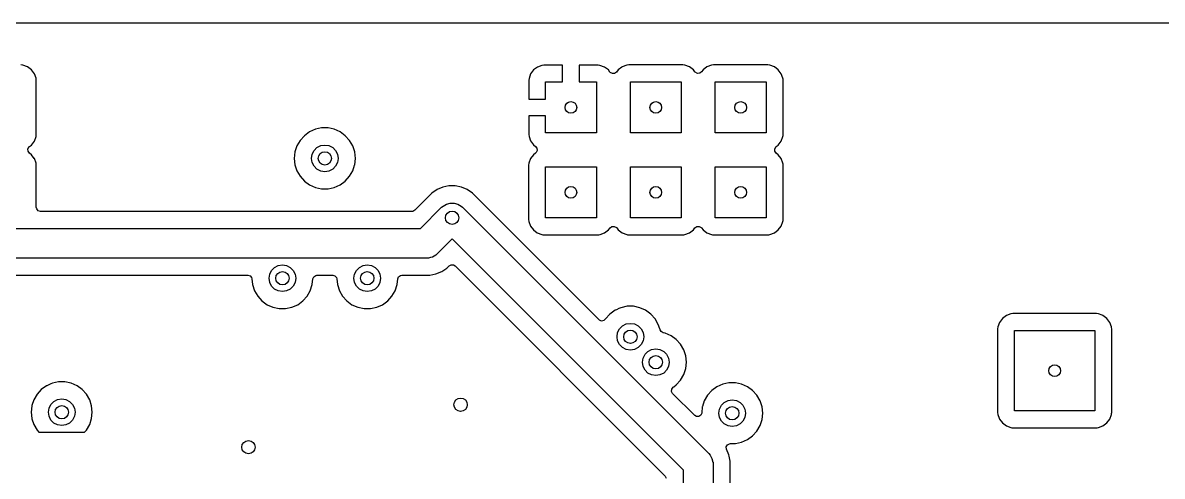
# Model space of a CAD drawing. Extents: x -2.18 to 1.8, y 0.44 to 2.81.
# Drawn here: x -0.276 to 1.067, y 2.281 to 2.815 of the extents above; entities that cross this region are included whole.
import ezdxf

# ---------------------------------------------------------------- set-up
doc = ezdxf.new("R2010")
doc.units = 0
doc.header["$MEASUREMENT"] = 0
doc.layers.add('BLACK', color=7, linetype='CONTINUOUS')

msp = doc.modelspace()

# ---------------------------------------------------------------- linework, layer by layer
at = {"layer": 'BLACK', "linetype": 'CONTINUOUS'}
for p, q in [((-2.1747, 2.8146), (0.9998, 2.8146)), ((0.9998, 2.8146), (1.3998, 2.8146)), ((-0.2757, 2.7648), (-0.2781, 2.765)), ((-0.2703, 2.7628), (-0.2757, 2.7648)), ((-0.2657, 2.7593), (-0.2703, 2.7628)), ((-0.2622, 2.7547), (-0.2657, 2.7593)), ((-0.2602, 2.7493), (-0.2622, 2.7547)), ((0.3225, 2.7545), (0.3206, 2.7492)), ((0.3259, 2.7591), (0.3225, 2.7545)), ((0.3225, 2.7545), (0.3225, 2.7545)), ((0.3305, 2.7625), (0.3259, 2.7591)), ((0.3259, 2.7591), (0.3259, 2.7591)), ((0.3358, 2.7644), (0.3305, 2.7625)), ((0.3305, 2.7625), (0.3305, 2.7625)), ((0.3381, 2.7647), (0.3358, 2.7644)), ((0.3358, 2.7644), (0.3358, 2.7644)), ((0.3602, 2.7647), (0.3381, 2.7647)), ((0.3602, 2.745), (0.3602, 2.7647)), ((0.4019, 2.7647), (0.3798, 2.7647)), ((0.3798, 2.7647), (0.3798, 2.745)), ((0.4042, 2.7644), (0.4019, 2.7647)), ((0.4095, 2.7625), (0.4042, 2.7644)), ((0.4042, 2.7644), (0.4042, 2.7644)), ((0.4141, 2.7591), (0.4095, 2.7625)), ((0.4095, 2.7625), (0.4095, 2.7625)), ((0.4159, 2.7566), (0.4141, 2.7591)), ((0.4163, 2.7561), (0.4159, 2.7566)), ((0.4188, 2.7548), (0.4163, 2.7561)), ((0.4215, 2.755), (0.4188, 2.7548)), ((0.4237, 2.7566), (0.4215, 2.755)), ((0.4257, 2.7593), (0.4237, 2.7566)), ((0.4299, 2.7625), (0.4257, 2.7593)), ((0.4257, 2.7593), (0.4257, 2.7593)), ((0.4257, 2.7593), (0.4257, 2.7593)), ((0.4303, 2.7628), (0.4299, 2.7625)), ((0.4357, 2.7648), (0.4303, 2.7628)), ((0.4381, 2.765), (0.4357, 2.7648)), ((0.4357, 2.7648), (0.4357, 2.7648)), ((0.5019, 2.765), (0.4381, 2.765)), ((0.4381, 2.765), (0.4381, 2.765)), ((0.5043, 2.7648), (0.5019, 2.765)), ((0.5019, 2.765), (0.5019, 2.765)), ((0.5097, 2.7628), (0.5043, 2.7648)), ((0.5143, 2.7593), (0.5097, 2.7628)), ((0.5161, 2.7569), (0.5143, 2.7593)), ((0.5143, 2.7593), (0.5143, 2.7593)), ((0.5143, 2.7593), (0.5143, 2.7593)), ((0.5165, 2.7564), (0.5161, 2.7569)), ((0.519, 2.7551), (0.5165, 2.7564)), ((0.5217, 2.7553), (0.519, 2.7551)), ((0.5239, 2.7569), (0.5217, 2.7553)), ((0.5257, 2.7593), (0.5239, 2.7569)), ((0.5303, 2.7628), (0.5257, 2.7593)), ((0.5357, 2.7648), (0.5303, 2.7628)), ((0.5381, 2.765), (0.5357, 2.7648)), ((0.5357, 2.7648), (0.5357, 2.7648)), ((0.6019, 2.765), (0.5381, 2.765)), ((0.5381, 2.765), (0.5381, 2.765)), ((0.6043, 2.7648), (0.6019, 2.765)), ((0.6019, 2.765), (0.6019, 2.765)), ((0.6097, 2.7628), (0.6043, 2.7648)), ((0.6143, 2.7593), (0.6097, 2.7628)), ((0.6178, 2.7547), (0.6143, 2.7593)), ((0.6198, 2.7493), (0.6178, 2.7547)), ((-0.2601, 2.7481), (-0.2602, 2.7493)), ((-0.26, 2.7469), (-0.2601, 2.7481)), ((-0.26, 2.6831), (-0.26, 2.7469)), ((-0.26, 2.7469), (-0.26, 2.7469)), ((0.3206, 2.7492), (0.3203, 2.7469)), ((0.3203, 2.7469), (0.3203, 2.7248)), ((0.3206, 2.7492), (0.3206, 2.7492)), ((0.34, 2.7248), (0.34, 2.745)), ((0.34, 2.745), (0.3602, 2.745)), ((0.3798, 2.745), (0.4, 2.745)), ((0.4, 2.745), (0.4, 2.685)), ((0.44, 2.685), (0.44, 2.745)), ((0.44, 2.745), (0.5, 2.745)), ((0.5, 2.745), (0.5, 2.685)), ((0.54, 2.685), (0.54, 2.745)), ((0.54, 2.745), (0.6, 2.745)), ((0.6, 2.745), (0.6, 2.685)), ((0.6199, 2.7481), (0.6198, 2.7493)), ((0.62, 2.7469), (0.6199, 2.7481)), ((0.62, 2.6831), (0.62, 2.7469)), ((0.62, 2.7469), (0.62, 2.7469)), ((0.3203, 2.7248), (0.34, 2.7248)), ((0.34, 2.7052), (0.3203, 2.7052)), ((0.3203, 2.7052), (0.3203, 2.6831)), ((0.34, 2.685), (0.34, 2.7052)), ((0.062, 2.6861), (0.0559, 2.6817)), ((0.0689, 2.6892), (0.062, 2.6861)), ((0.0762, 2.6908), (0.0689, 2.6892)), ((0.0838, 2.6908), (0.0762, 2.6908)), ((0.0911, 2.6892), (0.0838, 2.6908)), ((0.098, 2.6861), (0.0911, 2.6892)), ((0.0911, 2.6892), (0.0911, 2.6892)), ((0.1041, 2.6817), (0.098, 2.6861)), ((-0.2657, 2.6707), (-0.2622, 2.6753)), ((-0.2622, 2.6753), (-0.2602, 2.6807)), ((-0.2602, 2.6807), (-0.2601, 2.682)), ((-0.2601, 2.682), (-0.26, 2.6831)), ((-0.26, 2.6831), (-0.26, 2.6831)), ((0.0509, 2.6761), (0.0471, 2.6696)), ((0.0559, 2.6817), (0.0509, 2.6761)), ((0.1091, 2.6761), (0.1041, 2.6817)), ((0.1129, 2.6696), (0.1091, 2.6761)), ((0.3203, 2.6831), (0.3206, 2.6808)), ((0.3206, 2.6808), (0.3206, 2.6808)), ((0.3206, 2.6808), (0.3225, 2.6755)), ((0.3225, 2.6755), (0.3225, 2.6755)), ((0.3225, 2.6755), (0.3259, 2.6709)), ((0.4, 2.685), (0.34, 2.685)), ((0.5, 2.685), (0.44, 2.685)), ((0.6, 2.685), (0.54, 2.685)), ((0.6143, 2.6707), (0.6178, 2.6753)), ((0.6178, 2.6753), (0.6198, 2.6807)), ((0.6198, 2.6807), (0.6199, 2.682)), ((0.6199, 2.682), (0.62, 2.6831)), ((0.62, 2.6831), (0.62, 2.6831)), ((-0.2699, 2.666), (-0.2686, 2.6685)), ((-0.2697, 2.6633), (-0.2699, 2.666)), ((-0.2681, 2.6611), (-0.2697, 2.6633)), ((-0.2686, 2.6685), (-0.2681, 2.6689)), ((-0.2681, 2.6689), (-0.2657, 2.6707)), ((-0.2657, 2.6593), (-0.2681, 2.6611)), ((-0.2625, 2.655), (-0.2657, 2.6593)), ((0.0448, 2.6625), (0.044, 2.655)), ((0.0471, 2.6696), (0.0448, 2.6625)), ((0.0448, 2.6625), (0.0448, 2.6625)), ((0.0471, 2.6696), (0.0471, 2.6696)), ((0.0643, 2.655), (0.065, 2.6599)), ((0.065, 2.6599), (0.0673, 2.6643)), ((0.0673, 2.6643), (0.0707, 2.6677)), ((0.0707, 2.6677), (0.0751, 2.67)), ((0.0751, 2.67), (0.08, 2.6707)), ((0.08, 2.6707), (0.0849, 2.67)), ((0.0849, 2.67), (0.0893, 2.6677)), ((0.0893, 2.6677), (0.0927, 2.6643)), ((0.0927, 2.6643), (0.095, 2.6599)), ((0.095, 2.6599), (0.0957, 2.655)), ((0.1152, 2.6625), (0.1129, 2.6696)), ((0.116, 2.655), (0.1152, 2.6625)), ((0.3257, 2.6593), (0.3222, 2.6547)), ((0.3284, 2.6613), (0.3257, 2.6593)), ((0.3257, 2.6593), (0.3257, 2.6593)), ((0.3257, 2.6593), (0.3257, 2.6593)), ((0.3257, 2.6593), (0.3257, 2.6593)), ((0.3259, 2.6709), (0.3284, 2.6691)), ((0.3284, 2.6691), (0.33, 2.6669)), ((0.3289, 2.6618), (0.3284, 2.6613)), ((0.3302, 2.6642), (0.3289, 2.6618)), ((0.33, 2.6669), (0.3302, 2.6642)), ((0.6101, 2.666), (0.6114, 2.6685)), ((0.6103, 2.6633), (0.6101, 2.666)), ((0.6119, 2.6611), (0.6103, 2.6633)), ((0.6114, 2.6685), (0.6119, 2.6689)), ((0.6119, 2.6689), (0.6143, 2.6707)), ((0.6143, 2.6593), (0.6119, 2.6611)), ((0.6178, 2.6547), (0.6143, 2.6593)), ((-0.2622, 2.6547), (-0.2625, 2.655)), ((-0.2602, 2.6493), (-0.2622, 2.6547)), ((-0.2601, 2.6481), (-0.2602, 2.6493)), ((-0.26, 2.6469), (-0.2601, 2.6481)), ((-0.26, 2.5974), (-0.26, 2.6469)), ((-0.26, 2.6469), (-0.26, 2.6469)), ((0.044, 2.655), (0.0448, 2.6475)), ((0.0448, 2.6475), (0.0448, 2.6475)), ((0.0448, 2.6475), (0.0471, 2.6404)), ((0.065, 2.6501), (0.0643, 2.655)), ((0.0673, 2.6457), (0.065, 2.6501)), ((0.0707, 2.6423), (0.0673, 2.6457)), ((0.0927, 2.6457), (0.0893, 2.6423)), ((0.095, 2.6501), (0.0927, 2.6457)), ((0.0957, 2.655), (0.095, 2.6501)), ((0.1129, 2.6404), (0.115, 2.6469)), ((0.115, 2.6469), (0.1152, 2.6475)), ((0.1152, 2.6475), (0.116, 2.655)), ((0.3202, 2.6493), (0.32, 2.6469)), ((0.32, 2.6469), (0.32, 2.5831)), ((0.3222, 2.6547), (0.3202, 2.6493)), ((0.3202, 2.6493), (0.3202, 2.6493)), ((0.34, 2.585), (0.34, 2.645)), ((0.34, 2.645), (0.4, 2.645)), ((0.4, 2.645), (0.4, 2.585)), ((0.44, 2.585), (0.44, 2.645)), ((0.44, 2.645), (0.5, 2.645)), ((0.5, 2.645), (0.5, 2.585)), ((0.54, 2.585), (0.54, 2.645)), ((0.54, 2.645), (0.6, 2.645)), ((0.6, 2.645), (0.6, 2.585)), ((0.6198, 2.6493), (0.6178, 2.6547)), ((0.6199, 2.6481), (0.6198, 2.6493)), ((0.62, 2.6469), (0.6199, 2.6481)), ((0.62, 2.625), (0.62, 2.6469)), ((0.62, 2.6469), (0.62, 2.6469)), ((0.0471, 2.6404), (0.0471, 2.6404)), ((0.0471, 2.6404), (0.0509, 2.6339)), ((0.0509, 2.6339), (0.0559, 2.6283)), ((0.0751, 2.64), (0.0707, 2.6423)), ((0.08, 2.6393), (0.0751, 2.64)), ((0.0849, 2.64), (0.08, 2.6393)), ((0.0893, 2.6423), (0.0849, 2.64)), ((0.1041, 2.6283), (0.1091, 2.6339)), ((0.1091, 2.6339), (0.1129, 2.6404)), ((0.0559, 2.6283), (0.062, 2.6239)), ((0.062, 2.6239), (0.0689, 2.6208)), ((0.0689, 2.6208), (0.0762, 2.6192)), ((0.0762, 2.6192), (0.0838, 2.6192)), ((0.0838, 2.6192), (0.0911, 2.6208)), ((0.0911, 2.6208), (0.098, 2.6239)), ((0.098, 2.6239), (0.1041, 2.6283)), ((0.2122, 2.6182), (0.2061, 2.6141)), ((0.2191, 2.6211), (0.2122, 2.6182)), ((0.2122, 2.6182), (0.2122, 2.6182)), ((0.2263, 2.6225), (0.2191, 2.6211)), ((0.2191, 2.6211), (0.2191, 2.6211)), ((0.2337, 2.6225), (0.2263, 2.6225)), ((0.2263, 2.6225), (0.2263, 2.6225)), ((0.2409, 2.6211), (0.2337, 2.6225)), ((0.2337, 2.6225), (0.2337, 2.6225)), ((0.2478, 2.6182), (0.2409, 2.6211)), ((0.2409, 2.6211), (0.2409, 2.6211)), ((0.2539, 2.6141), (0.2478, 2.6182)), ((0.2478, 2.6182), (0.2478, 2.6182)), ((0.62, 2.5831), (0.62, 2.625)), ((0.2061, 2.6141), (0.1859, 2.5939)), ((0.2061, 2.6141), (0.2061, 2.6141)), ((0.4031, 2.4649), (0.2539, 2.6141)), ((0.2539, 2.6141), (0.2539, 2.6141)), ((-0.2595, 2.5954), (-0.26, 2.5974)), ((-0.2577, 2.5933), (-0.2595, 2.5954)), ((-0.2551, 2.5925), (-0.2577, 2.5933)), ((0.1824, 2.5925), (-0.2551, 2.5925)), ((0.1835, 2.5926), (0.1824, 2.5925)), ((0.1859, 2.5939), (0.1835, 2.5926)), ((0.1928, 2.5725), (0.2176, 2.5974)), ((0.2176, 2.5974), (0.2193, 2.5989)), ((0.2193, 2.5989), (0.2233, 2.6012)), ((0.2233, 2.6012), (0.2277, 2.6024)), ((0.2277, 2.6024), (0.2323, 2.6024)), ((0.2323, 2.6024), (0.2367, 2.6012)), ((0.2367, 2.6012), (0.2407, 2.5989)), ((0.2407, 2.5989), (0.2407, 2.5989)), ((0.2407, 2.5989), (0.2424, 2.5974)), ((0.2424, 2.5974), (0.5324, 2.3074)), ((0.32, 2.5831), (0.3202, 2.5807)), ((0.3202, 2.5807), (0.3202, 2.5807)), ((0.3202, 2.5807), (0.3222, 2.5753)), ((0.4, 2.585), (0.34, 2.585)), ((0.5, 2.585), (0.44, 2.585)), ((0.6, 2.585), (0.54, 2.585)), ((0.6178, 2.5753), (0.6198, 2.5807)), ((0.6198, 2.5807), (0.6199, 2.582)), ((0.6199, 2.582), (0.62, 2.5831)), ((0.62, 2.5831), (0.62, 2.5831)), ((-0.7828, 2.5725), (0.1928, 2.5725)), ((0.3222, 2.5753), (0.3257, 2.5707)), ((0.3257, 2.5707), (0.3303, 2.5672)), ((0.3303, 2.5672), (0.3357, 2.5652)), ((0.3357, 2.5652), (0.3368, 2.5651)), ((0.3368, 2.5651), (0.3381, 2.565)), ((0.3381, 2.565), (0.3381, 2.565)), ((0.3381, 2.565), (0.4019, 2.565)), ((0.4019, 2.565), (0.403, 2.5651)), ((0.4019, 2.565), (0.4019, 2.565)), ((0.403, 2.5651), (0.4043, 2.5652)), ((0.4043, 2.5652), (0.4097, 2.5672)), ((0.4097, 2.5672), (0.4143, 2.5707)), ((0.4143, 2.5707), (0.4161, 2.5731)), ((0.4161, 2.5731), (0.4183, 2.5747)), ((0.4183, 2.5747), (0.421, 2.5749)), ((0.421, 2.5749), (0.4235, 2.5736)), ((0.4235, 2.5736), (0.4239, 2.5731)), ((0.4239, 2.5731), (0.4257, 2.5707)), ((0.4257, 2.5707), (0.4303, 2.5672)), ((0.4303, 2.5672), (0.4357, 2.5652)), ((0.4357, 2.5652), (0.4368, 2.5651)), ((0.4368, 2.5651), (0.4381, 2.565)), ((0.4381, 2.565), (0.4381, 2.565)), ((0.4381, 2.565), (0.5019, 2.565)), ((0.5019, 2.565), (0.503, 2.5651)), ((0.5019, 2.565), (0.5019, 2.565)), ((0.503, 2.5651), (0.5043, 2.5652)), ((0.5043, 2.5652), (0.5097, 2.5672)), ((0.5097, 2.5672), (0.5143, 2.5707)), ((0.5143, 2.5707), (0.5161, 2.5731)), ((0.5161, 2.5731), (0.5183, 2.5747)), ((0.5183, 2.5747), (0.521, 2.5749)), ((0.521, 2.5749), (0.5235, 2.5736)), ((0.5235, 2.5736), (0.5239, 2.5731)), ((0.5239, 2.5731), (0.5257, 2.5707)), ((0.5257, 2.5707), (0.5303, 2.5672)), ((0.5303, 2.5672), (0.5357, 2.5652)), ((0.5357, 2.5652), (0.5368, 2.5651)), ((0.5368, 2.5651), (0.5381, 2.565)), ((0.5381, 2.565), (0.5381, 2.565)), ((0.5381, 2.565), (0.6019, 2.565)), ((0.6019, 2.565), (0.603, 2.5651)), ((0.6019, 2.565), (0.6019, 2.565)), ((0.603, 2.5651), (0.6043, 2.5652)), ((0.6043, 2.5652), (0.6097, 2.5672)), ((0.6097, 2.5672), (0.6143, 2.5707)), ((0.6143, 2.5707), (0.6178, 2.5753)), ((0.23, 2.5603), (0.2124, 2.5426)), ((0.5025, 2.2878), (0.23, 2.5603)), ((0.2023, 2.5376), (0.2, 2.5375)), ((0.2045, 2.5382), (0.2023, 2.5376)), ((0.2023, 2.5376), (0.2023, 2.5376)), ((0.2067, 2.5388), (0.2045, 2.5382)), ((0.2107, 2.5411), (0.2067, 2.5388)), ((0.2124, 2.5426), (0.2107, 2.5411)), ((0.2107, 2.5411), (0.2107, 2.5411)), ((0.2, 2.5375), (-0.79, 2.5375)), ((0.0173, 2.5231), (0.0207, 2.5266)), ((0.0207, 2.5266), (0.0251, 2.5289)), ((0.0251, 2.5289), (0.03, 2.5296)), ((0.03, 2.5296), (0.0349, 2.5289)), ((0.0349, 2.5289), (0.0393, 2.5266)), ((0.0393, 2.5266), (0.0427, 2.5231)), ((0.1173, 2.5231), (0.1207, 2.5266)), ((0.1207, 2.5266), (0.1251, 2.5289)), ((0.1251, 2.5289), (0.13, 2.5296)), ((0.13, 2.5296), (0.1349, 2.5289)), ((0.1349, 2.5289), (0.1393, 2.5266)), ((0.1393, 2.5266), (0.1427, 2.5231)), ((0.2178, 2.5218), (0.2239, 2.5259)), ((0.2239, 2.5259), (0.2265, 2.5285)), ((0.2265, 2.5285), (0.229, 2.5298)), ((0.229, 2.5298), (0.2317, 2.5296)), ((0.2317, 2.5296), (0.2335, 2.5285)), ((0.2335, 2.5285), (0.4811, 2.2809)), ((-0.5299, 2.5175), (-0.0107, 2.5175)), ((-0.0107, 2.5175), (-0.0081, 2.5167)), ((-0.0081, 2.5167), (-0.0063, 2.5146)), ((-0.0063, 2.5146), (-0.0059, 2.5131)), ((-0.0059, 2.5131), (-0.0052, 2.5064)), ((0.0143, 2.5139), (0.015, 2.5187)), ((0.015, 2.509), (0.0143, 2.5139)), ((0.015, 2.5187), (0.0173, 2.5231)), ((0.0427, 2.5231), (0.045, 2.5187)), ((0.045, 2.5187), (0.0457, 2.5139)), ((0.0457, 2.5139), (0.045, 2.509)), ((0.0652, 2.5064), (0.0659, 2.5131)), ((0.0659, 2.5131), (0.0669, 2.5157)), ((0.0669, 2.5157), (0.0692, 2.5172)), ((0.0692, 2.5172), (0.0707, 2.5175)), ((0.0707, 2.5175), (0.0893, 2.5175)), ((0.0893, 2.5175), (0.0919, 2.5167)), ((0.0919, 2.5167), (0.0937, 2.5146)), ((0.0937, 2.5146), (0.0941, 2.5131)), ((0.0941, 2.5131), (0.0948, 2.5064)), ((0.1143, 2.5139), (0.115, 2.5187)), ((0.115, 2.509), (0.1143, 2.5139)), ((0.115, 2.5187), (0.1173, 2.5231)), ((0.1427, 2.5231), (0.145, 2.5187)), ((0.145, 2.5187), (0.1457, 2.5139)), ((0.1457, 2.5139), (0.145, 2.509)), ((0.1652, 2.5064), (0.1659, 2.5131)), ((0.1659, 2.5131), (0.1669, 2.5157)), ((0.1669, 2.5157), (0.1692, 2.5172)), ((0.1692, 2.5172), (0.1707, 2.5175)), ((0.1707, 2.5175), (0.2037, 2.5175)), ((0.2037, 2.5175), (0.2109, 2.5189)), ((0.2037, 2.5175), (0.2037, 2.5175)), ((0.2109, 2.5189), (0.2178, 2.5218)), ((-0.0052, 2.5064), (-0.0052, 2.5064)), ((-0.0052, 2.5064), (-0.0029, 2.4992)), ((-0.0029, 2.4992), (-0.0029, 2.4992)), ((-0.0029, 2.4992), (0.0009, 2.4927)), ((0.0173, 2.5046), (0.015, 2.509)), ((0.0207, 2.5011), (0.0173, 2.5046)), ((0.0251, 2.4989), (0.0207, 2.5011)), ((0.03, 2.4981), (0.0251, 2.4989)), ((0.0349, 2.4989), (0.03, 2.4981)), ((0.0393, 2.5011), (0.0349, 2.4989)), ((0.0427, 2.5046), (0.0393, 2.5011)), ((0.045, 2.509), (0.0427, 2.5046)), ((0.0591, 2.4927), (0.0629, 2.4992)), ((0.0629, 2.4992), (0.0652, 2.5064)), ((0.0948, 2.5064), (0.0948, 2.5064)), ((0.0948, 2.5064), (0.0971, 2.4992)), ((0.0971, 2.4992), (0.0971, 2.4992)), ((0.0971, 2.4992), (0.1009, 2.4927)), ((0.1173, 2.5046), (0.115, 2.509)), ((0.1207, 2.5011), (0.1173, 2.5046)), ((0.1251, 2.4989), (0.1207, 2.5011)), ((0.13, 2.4981), (0.1251, 2.4989)), ((0.1349, 2.4989), (0.13, 2.4981)), ((0.1393, 2.5011), (0.1349, 2.4989)), ((0.1427, 2.5046), (0.1393, 2.5011)), ((0.145, 2.509), (0.1427, 2.5046)), ((0.1591, 2.4927), (0.1629, 2.4992)), ((0.1629, 2.4992), (0.1652, 2.5064)), ((0.0009, 2.4927), (0.0059, 2.4872)), ((0.0059, 2.4872), (0.012, 2.4827)), ((0.048, 2.4827), (0.0541, 2.4872)), ((0.0541, 2.4872), (0.0591, 2.4927)), ((0.1009, 2.4927), (0.1059, 2.4872)), ((0.1059, 2.4872), (0.112, 2.4827)), ((0.148, 2.4827), (0.1541, 2.4872)), ((0.1541, 2.4872), (0.1591, 2.4927)), ((0.012, 2.4827), (0.0189, 2.4797)), ((0.0189, 2.4797), (0.0262, 2.4781)), ((0.0262, 2.4781), (0.0338, 2.4781)), ((0.0338, 2.4781), (0.0411, 2.4797)), ((0.0411, 2.4797), (0.048, 2.4827)), ((0.112, 2.4827), (0.1189, 2.4797)), ((0.1189, 2.4797), (0.1262, 2.4781)), ((0.1262, 2.4781), (0.1338, 2.4781)), ((0.1338, 2.4781), (0.1411, 2.4797)), ((0.1411, 2.4797), (0.148, 2.4827)), ((0.4159, 2.4717), (0.4109, 2.4661)), ((0.422, 2.4761), (0.4159, 2.4717)), ((0.4236, 2.4768), (0.422, 2.4761)), ((0.4264, 2.4781), (0.4236, 2.4768)), ((0.4289, 2.4792), (0.4264, 2.4781)), ((0.4362, 2.4808), (0.4289, 2.4792)), ((0.4438, 2.4808), (0.4362, 2.4808)), ((0.4511, 2.4792), (0.4438, 2.4808)), ((0.458, 2.4761), (0.4511, 2.4792)), ((0.4511, 2.4792), (0.4511, 2.4792)), ((0.4641, 2.4717), (0.458, 2.4761)), ((0.4691, 2.4661), (0.4641, 2.4717)), ((0.8885, 2.472), (0.8831, 2.47)), ((0.8908, 2.4723), (0.8885, 2.472)), ((0.8885, 2.472), (0.8885, 2.472)), ((0.9892, 2.4723), (0.8908, 2.4723)), ((0.8908, 2.4723), (0.8908, 2.4723)), ((0.9915, 2.472), (0.9892, 2.4723)), ((0.9892, 2.4723), (0.9892, 2.4723)), ((0.996, 2.4703), (0.9915, 2.472)), ((0.4036, 2.4646), (0.4031, 2.4649)), ((0.4061, 2.4635), (0.4036, 2.4646)), ((0.4088, 2.4641), (0.4061, 2.4635)), ((0.4108, 2.466), (0.4088, 2.4641)), ((0.4109, 2.4661), (0.4108, 2.466)), ((0.4109, 2.4661), (0.4109, 2.4661)), ((0.4273, 2.4543), (0.4307, 2.4577)), ((0.4307, 2.4577), (0.4351, 2.46)), ((0.4351, 2.46), (0.44, 2.4607)), ((0.44, 2.4607), (0.4449, 2.46)), ((0.4449, 2.46), (0.4493, 2.4577)), ((0.4493, 2.4577), (0.4527, 2.4543)), ((0.4729, 2.4596), (0.4691, 2.4661)), ((0.4746, 2.4542), (0.4729, 2.4596)), ((0.4729, 2.4596), (0.4729, 2.4596)), ((0.4729, 2.4596), (0.4729, 2.4596)), ((0.875, 2.4619), (0.873, 2.4565)), ((0.8785, 2.4665), (0.875, 2.4619)), ((0.8831, 2.47), (0.8785, 2.4665)), ((0.9969, 2.47), (0.996, 2.4703)), ((1.0015, 2.4665), (0.9969, 2.47)), ((1.005, 2.4619), (1.0015, 2.4665)), ((1.007, 2.4565), (1.005, 2.4619)), ((0.4243, 2.445), (0.425, 2.4499)), ((0.425, 2.4401), (0.4243, 2.445)), ((0.425, 2.4499), (0.4273, 2.4543)), ((0.4527, 2.4543), (0.455, 2.4499)), ((0.455, 2.4499), (0.4557, 2.445)), ((0.4557, 2.445), (0.455, 2.4401)), ((0.475, 2.453), (0.4746, 2.4542)), ((0.4762, 2.451), (0.475, 2.453)), ((0.4786, 2.4497), (0.4762, 2.451)), ((0.4811, 2.4492), (0.4786, 2.4497)), ((0.488, 2.4461), (0.4811, 2.4492)), ((0.4811, 2.4492), (0.4811, 2.4492)), ((0.4941, 2.4417), (0.488, 2.4461)), ((0.873, 2.4565), (0.8727, 2.4542)), ((0.8727, 2.4542), (0.8727, 2.3558)), ((0.873, 2.4565), (0.873, 2.4565)), ((0.8928, 2.3578), (0.8928, 2.4522)), ((0.8928, 2.4522), (0.9872, 2.4522)), ((0.9872, 2.4522), (0.9872, 2.3578)), ((1.0071, 2.4558), (1.007, 2.4565)), ((1.0073, 2.4542), (1.0071, 2.4558)), ((1.0073, 2.405), (1.0073, 2.4542)), ((1.0073, 2.4542), (1.0073, 2.4542)), ((0.4273, 2.4357), (0.425, 2.4401)), ((0.4307, 2.4323), (0.4273, 2.4357)), ((0.4351, 2.43), (0.4307, 2.4323)), ((0.4493, 2.4323), (0.4449, 2.43)), ((0.4527, 2.4357), (0.4493, 2.4323)), ((0.455, 2.4401), (0.4527, 2.4357)), ((0.4651, 2.43), (0.47, 2.4307)), ((0.47, 2.4307), (0.4749, 2.43)), ((0.4991, 2.4361), (0.4941, 2.4417)), ((0.5029, 2.4296), (0.4991, 2.4361)), ((0.44, 2.4293), (0.4351, 2.43)), ((0.4449, 2.43), (0.44, 2.4293)), ((0.4543, 2.415), (0.455, 2.4199)), ((0.455, 2.4199), (0.4573, 2.4243)), ((0.4573, 2.4243), (0.4607, 2.4277)), ((0.4607, 2.4277), (0.4651, 2.43)), ((0.4749, 2.43), (0.4793, 2.4277)), ((0.4793, 2.4277), (0.4827, 2.4243)), ((0.4827, 2.4243), (0.485, 2.4199)), ((0.485, 2.4199), (0.4857, 2.415)), ((0.5052, 2.4225), (0.5029, 2.4296)), ((0.506, 2.415), (0.5052, 2.4225)), ((0.455, 2.4101), (0.4543, 2.415)), ((0.4573, 2.4057), (0.455, 2.4101)), ((0.4607, 2.4023), (0.4573, 2.4057)), ((0.4827, 2.4057), (0.4793, 2.4023)), ((0.485, 2.4101), (0.4827, 2.4057)), ((0.4857, 2.415), (0.485, 2.4101)), ((0.5029, 2.4004), (0.5052, 2.4075)), ((0.5052, 2.4075), (0.506, 2.415)), ((1.0073, 2.3558), (1.0073, 2.405)), ((-0.2411, 2.3903), (-0.2427, 2.3896)), ((-0.2338, 2.3919), (-0.2411, 2.3903)), ((-0.2262, 2.3919), (-0.2338, 2.3919)), ((-0.2189, 2.3903), (-0.2262, 2.3919)), ((-0.212, 2.3873), (-0.2189, 2.3903)), ((-0.2189, 2.3903), (-0.2189, 2.3903)), ((0.4651, 2.4), (0.4607, 2.4023)), ((0.47, 2.3993), (0.4651, 2.4)), ((0.4749, 2.4), (0.47, 2.3993)), ((0.4793, 2.4023), (0.4749, 2.4)), ((0.4941, 2.3883), (0.4991, 2.3939)), ((0.4991, 2.3939), (0.5029, 2.4004)), ((0.5562, 2.3908), (0.5489, 2.3892)), ((0.5638, 2.3908), (0.5562, 2.3908)), ((0.5711, 2.3892), (0.5638, 2.3908)), ((-0.2591, 2.3773), (-0.2629, 2.3708)), ((-0.2541, 2.3828), (-0.2591, 2.3773)), ((-0.248, 2.3873), (-0.2541, 2.3828)), ((-0.2476, 2.3874), (-0.248, 2.3873)), ((-0.2427, 2.3896), (-0.2476, 2.3874)), ((-0.2059, 2.3828), (-0.212, 2.3873)), ((-0.2009, 2.3773), (-0.2059, 2.3828)), ((-0.1971, 2.3708), (-0.2009, 2.3773)), ((0.4885, 2.3806), (0.4887, 2.3834)), ((0.4898, 2.3782), (0.4885, 2.3806)), ((0.4887, 2.3834), (0.4904, 2.3856)), ((0.5158, 2.3523), (0.4898, 2.3782)), ((0.4904, 2.3856), (0.4911, 2.3861)), ((0.4904, 2.3856), (0.4904, 2.3856)), ((0.4911, 2.3861), (0.4941, 2.3883)), ((0.5359, 2.3817), (0.5309, 2.3761)), ((0.542, 2.3861), (0.5359, 2.3817)), ((0.5489, 2.3892), (0.542, 2.3861)), ((0.578, 2.3861), (0.5711, 2.3892)), ((0.5711, 2.3892), (0.5711, 2.3892)), ((0.5841, 2.3817), (0.578, 2.3861)), ((0.5891, 2.3761), (0.5841, 2.3817)), ((-0.2652, 2.3636), (-0.266, 2.3561)), ((-0.2651, 2.3639), (-0.2652, 2.3636)), ((-0.2629, 2.3708), (-0.2651, 2.3639)), ((-0.2629, 2.3708), (-0.2629, 2.3708)), ((-0.245, 2.361), (-0.2427, 2.3654)), ((-0.2427, 2.3654), (-0.2393, 2.3689)), ((-0.2393, 2.3689), (-0.2349, 2.3711)), ((-0.2349, 2.3711), (-0.23, 2.3719)), ((-0.23, 2.3719), (-0.2251, 2.3711)), ((-0.2251, 2.3711), (-0.2207, 2.3689)), ((-0.2207, 2.3689), (-0.2173, 2.3654)), ((-0.2173, 2.3654), (-0.215, 2.361)), ((-0.1948, 2.3636), (-0.1971, 2.3708)), ((-0.194, 2.3561), (-0.1948, 2.3636)), ((0.5271, 2.3696), (0.5249, 2.3628)), ((0.5309, 2.3761), (0.5271, 2.3696)), ((0.5271, 2.3696), (0.5271, 2.3696)), ((0.545, 2.3599), (0.5473, 2.3643)), ((0.5473, 2.3643), (0.5507, 2.3677)), ((0.5507, 2.3677), (0.5551, 2.37)), ((0.5551, 2.37), (0.56, 2.3707)), ((0.56, 2.3707), (0.5649, 2.37)), ((0.5649, 2.37), (0.5693, 2.3677)), ((0.5693, 2.3677), (0.5727, 2.3643)), ((0.5727, 2.3643), (0.575, 2.3599)), ((0.5929, 2.3696), (0.5891, 2.3761)), ((0.5952, 2.3625), (0.5929, 2.3696)), ((-0.266, 2.3561), (-0.2652, 2.3486)), ((-0.2457, 2.3561), (-0.245, 2.361)), ((-0.245, 2.3513), (-0.2457, 2.3561)), ((-0.2427, 2.3469), (-0.245, 2.3513)), ((-0.215, 2.3513), (-0.2173, 2.3469)), ((-0.215, 2.361), (-0.2143, 2.3561)), ((-0.2143, 2.3561), (-0.215, 2.3513)), ((-0.1948, 2.3486), (-0.194, 2.3561)), ((0.518, 2.351), (0.5158, 2.3523)), ((0.5208, 2.3511), (0.518, 2.351)), ((0.523, 2.3527), (0.5208, 2.3511)), ((0.5241, 2.3552), (0.523, 2.3527)), ((0.5248, 2.3625), (0.5241, 2.3553)), ((0.5241, 2.3553), (0.5241, 2.3552)), ((0.5249, 2.3628), (0.5248, 2.3625)), ((0.5443, 2.355), (0.545, 2.3599)), ((0.545, 2.3501), (0.5443, 2.355)), ((0.5473, 2.3457), (0.545, 2.3501)), ((0.575, 2.3501), (0.5727, 2.3457)), ((0.575, 2.3599), (0.5757, 2.355)), ((0.5757, 2.355), (0.575, 2.3501)), ((0.596, 2.355), (0.5952, 2.3625)), ((0.5952, 2.3475), (0.596, 2.355)), ((0.8727, 2.3558), (0.873, 2.3535)), ((0.873, 2.3535), (0.873, 2.3535)), ((0.873, 2.3535), (0.8747, 2.349)), ((0.9872, 2.3578), (0.8928, 2.3578)), ((1.005, 2.3481), (1.007, 2.3535)), ((1.007, 2.3535), (1.0071, 2.3548)), ((1.0071, 2.3548), (1.0073, 2.3558)), ((1.0073, 2.3558), (1.0073, 2.3558)), ((-0.2652, 2.3486), (-0.2651, 2.3485)), ((-0.2651, 2.3485), (-0.2629, 2.3415)), ((-0.2629, 2.3415), (-0.2629, 2.3415)), ((-0.2629, 2.3415), (-0.2591, 2.335)), ((-0.2393, 2.3434), (-0.2427, 2.3469)), ((-0.2349, 2.3411), (-0.2393, 2.3434)), ((-0.23, 2.3404), (-0.2349, 2.3411)), ((-0.2251, 2.3411), (-0.23, 2.3404)), ((-0.2207, 2.3434), (-0.2251, 2.3411)), ((-0.2173, 2.3469), (-0.2207, 2.3434)), ((-0.2009, 2.335), (-0.1971, 2.3415)), ((-0.1971, 2.3415), (-0.1948, 2.3486)), ((0.5507, 2.3423), (0.5473, 2.3457)), ((0.5551, 2.34), (0.5507, 2.3423)), ((0.56, 2.3393), (0.5551, 2.34)), ((0.5649, 2.34), (0.56, 2.3393)), ((0.5693, 2.3423), (0.5649, 2.34)), ((0.5727, 2.3457), (0.5693, 2.3423)), ((0.5891, 2.3339), (0.5929, 2.3404)), ((0.5929, 2.3404), (0.5952, 2.3475)), ((0.8747, 2.349), (0.875, 2.3481)), ((0.875, 2.3481), (0.8785, 2.3435)), ((0.8785, 2.3435), (0.8831, 2.34)), ((0.8831, 2.34), (0.8885, 2.338)), ((0.8885, 2.338), (0.8895, 2.3379)), ((0.8895, 2.3379), (0.8908, 2.3377)), ((0.8908, 2.3377), (0.8908, 2.3377)), ((0.8908, 2.3377), (0.9892, 2.3377)), ((0.9892, 2.3377), (0.9902, 2.3379)), ((0.9892, 2.3377), (0.9892, 2.3377)), ((0.9902, 2.3379), (0.9915, 2.338)), ((0.9915, 2.338), (0.9969, 2.34)), ((0.9969, 2.34), (1.0015, 2.3435)), ((1.0015, 2.3435), (1.005, 2.3481)), ((-0.2591, 2.335), (-0.2569, 2.3325)), ((-0.2569, 2.3325), (-0.2031, 2.3325)), ((-0.2031, 2.3325), (-0.2009, 2.335)), ((0.5711, 2.3208), (0.578, 2.3239)), ((0.578, 2.3239), (0.5841, 2.3283)), ((0.5841, 2.3283), (0.5891, 2.3339)), ((0.5531, 2.3152), (0.5543, 2.3177)), ((0.5534, 2.3125), (0.5531, 2.3152)), ((0.5561, 2.3059), (0.5534, 2.3125)), ((0.5543, 2.3177), (0.5567, 2.3191)), ((0.5567, 2.3191), (0.5579, 2.3192)), ((0.5579, 2.3192), (0.5638, 2.3192)), ((0.5638, 2.3192), (0.5711, 2.3208)), ((0.5324, 2.3074), (0.5339, 2.3057)), ((0.5339, 2.3057), (0.5339, 2.3057)), ((0.5339, 2.3057), (0.5362, 2.3017)), ((0.5362, 2.3017), (0.5362, 2.3017)), ((0.5362, 2.3017), (0.5373, 2.2975)), ((0.5373, 2.2975), (0.5374, 2.2973)), ((0.5374, 2.2973), (0.5375, 2.295)), ((0.5564, 2.3045), (0.5561, 2.3059)), ((0.5575, 2.2987), (0.5564, 2.3045)), ((0.5575, 2.195), (0.5575, 2.2987)), ((0.5025, 1.9422), (0.5025, 2.2878)), ((0.5375, 2.295), (0.5375, 1.935)), ((0.4811, 2.2809), (0.4824, 2.2785))]:
    msp.add_line(p, q, dxfattribs=at)
at = {"layer": 'BLACK'}
for centre, radius in [((0.37, 2.715), 0.00689), ((0.47, 2.715), 0.00689), ((0.57, 2.715), 0.00689), ((0.08, 2.655), 0.00787), ((0.37, 2.615), 0.00689), ((0.47, 2.615), 0.00689), ((0.57, 2.615), 0.00689), ((0.23, 2.585), 0.00787), ((0.03, 2.5139), 0.00787), ((0.13, 2.5139), 0.00787), ((0.44, 2.445), 0.00787), ((0.47, 2.415), 0.00787), ((0.94, 2.405), 0.00689), ((-0.23, 2.3561), 0.00787), ((0.24, 2.365), 0.00787), ((0.56, 2.355), 0.00787), ((-0.01, 2.315), 0.00787)]:
    msp.add_circle(centre, radius, dxfattribs=at)

doc.saveas('drawing.dxf')
